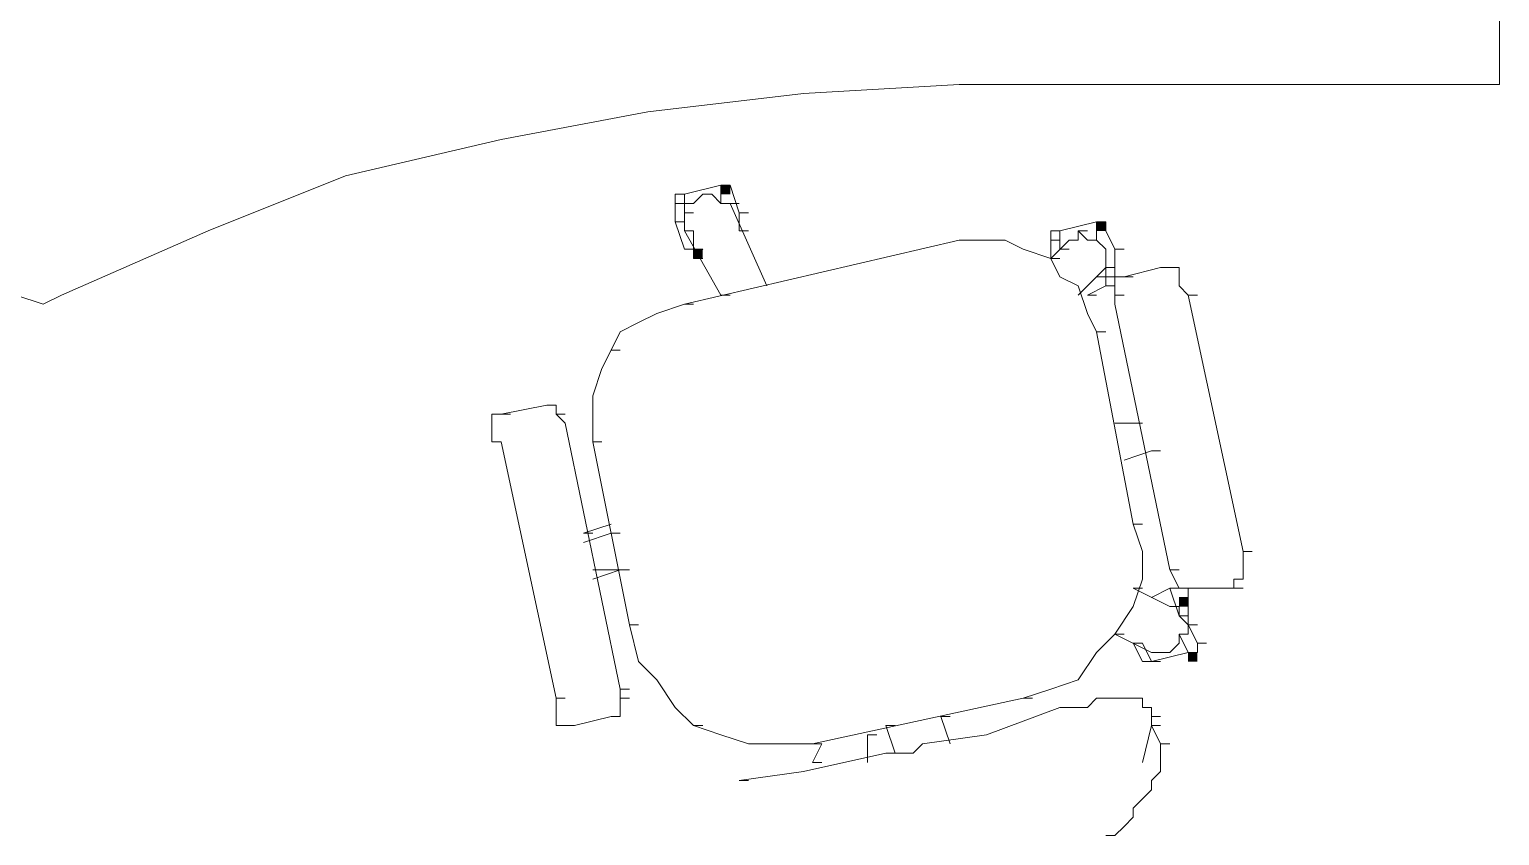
# Model space of a CAD drawing. Header units: millimetres. Extents: x 521 to 148073, y -17811 to 32040.
# Drawn here: x 143417 to 144770, y -15356 to -14614 of the extents above; entities that cross this region are included whole.
import ezdxf

# ---------------------------------------------------------------- set-up
doc = ezdxf.new("R2010")
doc.units = ezdxf.units.MM
doc.layers.add('PDF_Celobarevné výplně', color=7, linetype='Continuous')
doc.layers.add('PDF_Geometrie', color=7, linetype='Continuous', true_color=0xbdbdbd)

msp = doc.modelspace()

# ---------------------------------------------------------------- linework, layer by layer
at = {"layer": 'PDF_Celobarevné výplně', "lineweight": 18, "transparency": 33554559}
for points in [[(144053.3, -14757), (144053.3, -14765.4), (144061.8, -14757), (144061.8, -14765.4)], [(144399.1, -14790.7), (144399.1, -14799.1), (144407.5, -14790.7), (144407.5, -14799.1)], [(144028, -14816), (144028, -14824.4), (144036.5, -14816), (144036.5, -14824.4)], [(144475, -15136.5), (144475, -15144.9), (144483.4, -15136.5), (144483.4, -15144.9)], [(144483.4, -15187.1), (144483.4, -15195.5), (144491.9, -15187.1), (144491.9, -15195.5)]]:
    msp.add_solid(points, dxfattribs=at)
at = {"layer": 'PDF_Geometrie', "lineweight": 18}
for points in [[(143404, -14858.2), (143429.3, -14866.6), (143404, -14858.2), (143429.3, -14866.6), (143446.1, -14858.2), (143581.1, -14799.1), (143446.1, -14858.2), (143429.3, -14866.6), (143446.1, -14858.2), (143581.1, -14799.1), (143707.6, -14748.5), (143850.9, -14714.8), (143985.9, -14689.5), (144129.2, -14672.6), (144272.6, -14664.2), (144770.2, -14664.2), (144272.6, -14664.2), (144770.2, -14664.2), (144770.2, -13871.5), (144770.2, -14664.2), (144770.2, -13871.5), (142973.9, -13871.5), (144770.2, -13871.5), (142973.9, -13871.5)], [(144272.6, -14664.2), (144272.6, -14664.2)], [(144272.6, -14664.2), (144272.6, -14664.2)], [(144129.2, -14672.6), (144129.2, -14672.6)], [(143985.9, -14689.5), (143985.9, -14689.5)], [(143850.9, -14714.8), (143850.9, -14714.8)], [(143707.6, -14748.5), (143707.6, -14748.5)], [(144011.2, -14765.4), (144019.6, -14765.4), (144011.2, -14765.4), (144011.2, -14773.8), (144019.6, -14773.8), (144011.2, -14773.8), (144011.2, -14790.7)], [(144011.2, -14765.4), (144011.2, -14765.4)], [(144061.8, -14773.8), (144053.3, -14773.8), (144044.9, -14765.4), (144036.5, -14765.4), (144028, -14773.8), (144019.6, -14773.8), (144019.6, -14782.3), (144028, -14782.3), (144019.6, -14782.3), (144019.6, -14765.4), (144053.3, -14757), (144061.8, -14757), (144053.3, -14757), (144053.3, -14773.8)], [(144019.6, -14765.4), (144019.6, -14765.4)], [(144061.8, -14757), (144053.3, -14757), (144061.8, -14757)], [(144061.8, -14757), (144070.2, -14782.3), (144078.6, -14782.3)], [(144095.5, -14849.7), (144061.8, -14773.8), (144070.2, -14773.8)], [(144019.6, -14790.7), (144011.2, -14790.7), (144019.6, -14816), (144036.5, -14816), (144028, -14824.4), (144036.5, -14824.4), (144028, -14824.4), (144028, -14799.1), (144019.6, -14799.1), (144019.6, -14782.3)], [(144070.2, -14782.3), (144070.2, -14799.1), (144078.6, -14799.1)], [(144407.5, -14790.7), (144399.1, -14790.7), (144365.4, -14799.1), (144365.4, -14816), (144373.8, -14816)], [(144424.4, -14816), (144416, -14816), (144407.5, -14799.1), (144407.5, -14790.7), (144399.1, -14790.7), (144407.5, -14790.7), (144399.1, -14790.7), (144399.1, -14807.6)], [(143581.1, -14799.1), (143581.1, -14799.1)], [(144019.6, -14799.1), (144053.3, -14858.2), (144061.8, -14858.2)], [(144356.9, -14799.1), (144365.4, -14799.1), (144356.9, -14799.1), (144356.9, -14807.6), (144365.4, -14807.6), (144356.9, -14807.6), (144356.9, -14824.4), (144331.6, -14816), (144314.8, -14807.6), (144272.6, -14807.6), (144281, -14807.6), (144272.6, -14807.6), (144314.8, -14807.6), (144331.6, -14816), (144356.9, -14824.4)], [(144356.9, -14799.1), (144356.9, -14799.1)], [(144373.8, -14807.6), (144356.9, -14824.4), (144365.4, -14824.4)], [(144365.4, -14799.1), (144365.4, -14799.1)], [(144382.2, -14799.1), (144382.2, -14807.6), (144373.8, -14807.6), (144382.2, -14807.6)], [(144399.1, -14841.3), (144407.5, -14832.9), (144407.5, -14816), (144399.1, -14807.6), (144390.7, -14807.6), (144382.2, -14799.1), (144390.7, -14799.1)], [(144416, -14816), (144416, -14841.3), (144424.4, -14841.3), (144416, -14841.3), (144416, -14858.2), (144424.4, -14858.2), (144416, -14858.2), (144416, -14866.6), (144466.6, -15111.2), (144475, -15111.2), (144466.6, -15111.2), (144475, -15128), (144466.6, -15128), (144449.7, -15136.5)], [(144399.1, -14858.2), (144390.7, -14858.2), (144407.5, -14849.7), (144407.5, -14832.9), (144416, -14832.9)], [(144458.1, -14832.9), (144424.4, -14841.3), (144432.8, -14841.3)], [(144483.4, -14858.2), (144475, -14849.7), (144475, -14832.9), (144458.1, -14832.9), (144466.6, -14832.9)], [(144382.2, -14858.2), (144399.1, -14841.3), (144407.5, -14841.3)], [(143446.1, -14858.2), (143446.1, -14858.2)], [(143446.1, -14858.2), (143446.1, -14858.2)], [(144534, -15094.3), (144483.4, -14858.2), (144491.9, -14858.2)], [(143429.3, -14866.6), (143429.3, -14866.6)], [(143952.1, -14908.8), (143943.7, -14925.6), (143935.3, -14950.9), (143935.3, -14993.1), (143943.7, -14993.1)], [(143893.1, -14959.4), (143850.9, -14967.8), (143859.4, -14967.8), (143842.5, -14967.8), (143842.5, -14993.1), (143850.9, -14993.1), (143901.5, -15229.2), (143910, -15229.2), (143901.5, -15229.2), (143901.5, -15254.5), (143918.4, -15254.5), (143952.1, -15246.1), (143960.6, -15246.1)], [(143901.5, -14967.8), (143901.5, -14959.4), (143893.1, -14959.4), (143901.5, -14959.4)], [(143960.6, -15229.2), (143960.6, -15220.8), (143969, -15220.8), (143960.6, -15220.8), (143910, -14976.2), (143901.5, -14967.8), (143910, -14967.8)], [(144441.3, -14976.2), (144416, -14976.2), (144424.4, -14976.2)], [(143935.3, -14993.1), (143969, -15161.8), (143977.4, -15161.8)], [(144424.4, -15010), (144449.7, -15001.5), (144458.1, -15001.5)], [(143952.1, -15069), (143926.8, -15077.4), (143935.3, -15077.4)], [(143926.8, -15085.9), (143952.1, -15077.4), (143960.6, -15077.4)], [(144525.6, -15128), (144525.6, -15119.6), (144534, -15119.6), (144534, -15094.3), (144542.5, -15094.3)], [(143960.6, -15111.2), (143935.3, -15111.2), (143943.7, -15111.2)], [(143935.3, -15119.6), (143960.6, -15111.2), (143969, -15111.2)], [(144466.6, -15144.9), (144432.8, -15128), (144441.3, -15128)], [(144475, -15144.9), (144466.6, -15144.9), (144475, -15144.9), (144475, -15153.3), (144466.6, -15128), (144475, -15128), (144483.4, -15128), (144483.4, -15136.5), (144483.4, -15128), (144491.9, -15128)], [(144483.4, -15128), (144534, -15128)], [(144483.4, -15136.5), (144475, -15136.5), (144483.4, -15136.5)], [(144483.4, -15136.5), (144483.4, -15161.8), (144491.9, -15161.8)], [(144449.7, -15187.1), (144466.6, -15187.1), (144475, -15178.6), (144475, -15170.2), (144483.4, -15170.2), (144483.4, -15161.8), (144475, -15153.3), (144483.4, -15153.3)], [(143969, -15161.8), (143977.4, -15195.5), (143994.3, -15212.4), (144011.2, -15237.7), (144028, -15254.5), (144036.5, -15254.5)], [(144331.6, -15229.2), (144356.9, -15220.8), (144382.2, -15212.4), (144399.1, -15187.1), (144416, -15170.2), (144424.4, -15170.2)], [(144416, -15170.2), (144449.7, -15187.1), (144458.1, -15187.1)], [(144483.4, -15170.2), (144475, -15170.2), (144483.4, -15187.1), (144491.9, -15187.1), (144491.9, -15178.6), (144500.3, -15178.6), (144491.9, -15178.6), (144483.4, -15161.8)], [(144441.3, -15195.5), (144449.7, -15195.5), (144441.3, -15195.5), (144432.8, -15178.6), (144441.3, -15178.6), (144449.7, -15195.5), (144458.1, -15195.5), (144449.7, -15195.5), (144483.4, -15187.1)], [(144441.3, -15195.5), (144441.3, -15195.5)], [(144449.7, -15195.5), (144449.7, -15195.5)], [(143952.1, -15246.1), (143960.6, -15246.1), (143960.6, -15229.2), (143969, -15229.2)], [(144399.1, -15229.2), (144390.7, -15237.7), (144365.4, -15237.7), (144297.9, -15263), (144238.9, -15271.4), (144230.4, -15279.8), (144205.1, -15279.8), (144129.2, -15296.7), (144070.2, -15305.1), (144078.6, -15305.1)], [(144137.7, -15271.4), (144331.6, -15229.2), (144340.1, -15229.2)], [(144449.7, -15237.7), (144441.3, -15237.7), (144441.3, -15229.2), (144399.1, -15229.2), (144407.5, -15229.2)], [(144449.7, -15237.7), (144449.7, -15237.7)], [(144264.2, -15271.4), (144255.7, -15246.1), (144264.2, -15246.1)], [(144449.7, -15254.5), (144449.7, -15246.1), (144458.1, -15246.1)], [(144449.7, -15246.1), (144449.7, -15246.1)], [(144028, -15254.5), (144053.3, -15263), (144078.6, -15271.4), (144146.1, -15271.4), (144137.7, -15288.3), (144146.1, -15288.3)], [(144188.3, -15288.3), (144188.3, -15263), (144196.7, -15263)], [(144213.6, -15279.8), (144205.1, -15254.5), (144213.6, -15254.5)], [(144458.1, -15254.5), (144449.7, -15254.5), (144441.3, -15288.3), (144449.7, -15254.5), (144458.1, -15254.5), (144449.7, -15254.5), (144458.1, -15271.4)], [(144407.5, -15355.7), (144416, -15355.7), (144424.4, -15347.3), (144432.8, -15338.9), (144432.8, -15330.4), (144441.3, -15322), (144449.7, -15313.6), (144449.7, -15305.1), (144458.1, -15296.7), (144458.1, -15271.4), (144466.6, -15271.4)]]:
    msp.add_lwpolyline(points, dxfattribs=at)
for points in [[(144272.6, -14664.2), (144129.2, -14672.6), (143985.9, -14689.5), (143850.9, -14714.8), (143707.6, -14748.5), (143581.1, -14799.1), (143707.6, -14748.5), (143850.9, -14714.8), (143985.9, -14689.5), (144129.2, -14672.6)], [(144028, -14866.6), (144019.6, -14866.6), (144272.6, -14807.6), (144019.6, -14866.6)], [(144365.4, -14824.4), (144356.9, -14824.4), (144365.4, -14841.3), (144382.2, -14849.7), (144390.7, -14875), (144399.1, -14891.9), (144390.7, -14875), (144382.2, -14849.7), (144365.4, -14841.3), (144356.9, -14824.4)], [(144407.5, -14849.7), (144407.5, -14841.3), (144416, -14841.3), (144416, -14849.7)], [(143960.6, -14908.8), (143952.1, -14908.8), (143960.6, -14891.9), (143977.4, -14883.5), (143994.3, -14875), (144019.6, -14866.6), (143994.3, -14875), (143977.4, -14883.5), (143960.6, -14891.9), (143952.1, -14908.8)], [(144407.5, -14891.9), (144399.1, -14891.9), (144432.8, -15069), (144399.1, -14891.9)], [(144441.3, -15069), (144432.8, -15069), (144441.3, -15094.3), (144441.3, -15119.6), (144432.8, -15144.9), (144416, -15170.2), (144432.8, -15144.9), (144441.3, -15119.6), (144441.3, -15094.3), (144432.8, -15069)], [(144449.7, -15246.1), (144449.7, -15237.7)]]:
    msp.add_lwpolyline(points, close=True, dxfattribs=at)

doc.saveas('drawing.dxf')
